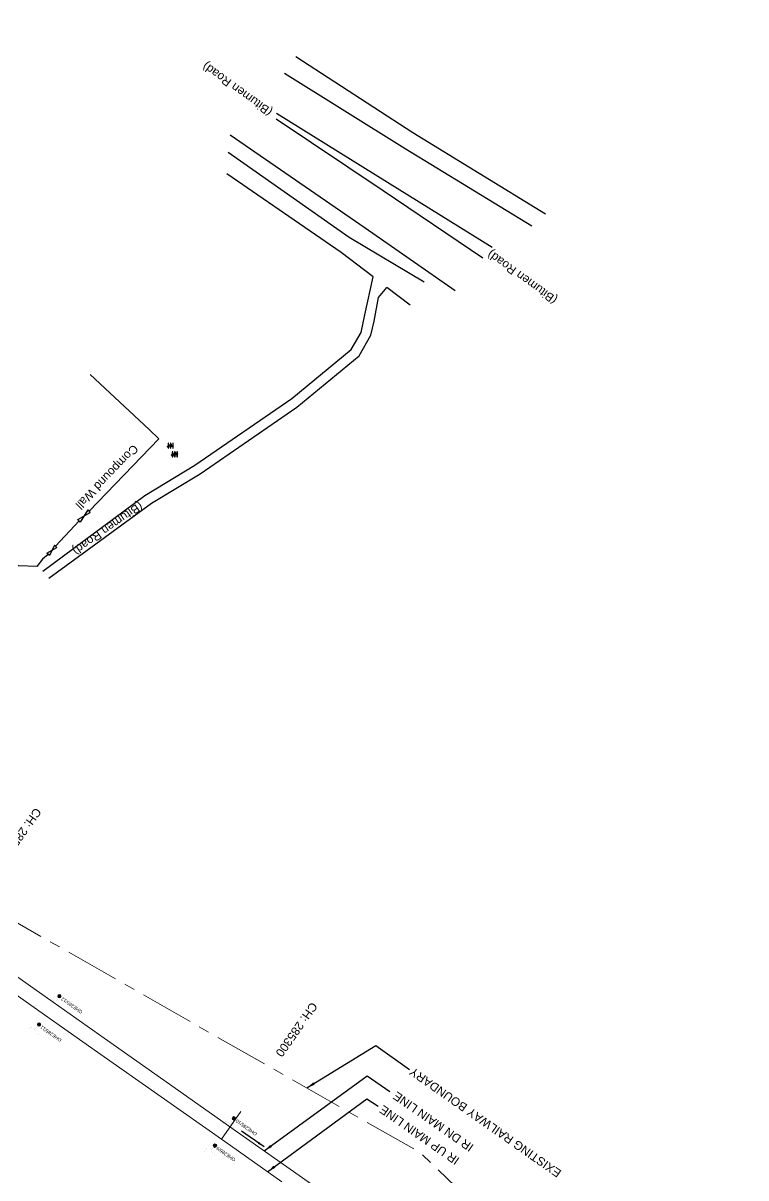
# Model space of a CAD drawing. Header units: metres. Extents: x 646303 to 662875, y 3366650 to 3378730.
# Drawn here: x 656579.4 to 656793.2, y 3371049.7 to 3371391.1 of the extents above; entities that cross this region are included whole.
import ezdxf
from ezdxf.enums import TextEntityAlignment as Align

# ---------------------------------------------------------------- set-up
doc = ezdxf.new("R2010")
doc.units = ezdxf.units.M
doc.header["$MEASUREMENT"] = 0
doc.header["$PDMODE"] = 3
doc.header["$PDSIZE"] = 0.5
doc.linetypes.add('CENTER', pattern=[50.8, 31.75, -6.35, 6.35, -6.35])
for name, color, linetype, lineweight in [('BOUNDARY DIMENTION', 10, 'Continuous', 0), ('Existing Chainage', 7, 'Continuous', 0), ('Existing IR Track', 143, 'Continuous', 0), ('Existing Railway Boundary', 7, 'CENTER', 0), ('flow direction', 7, 'Continuous', 0), ('OHE MAST', 8, 'Continuous', 0), ('OHE MAST TEXT', 8, 'Continuous', 0)]:
    doc.layers.add(name, color=color, linetype=linetype, lineweight=lineweight)
for name, color, linetype in [('COMPOUND_WALL', 251, 'Continuous'), ('DFCC Boundary', 6, 'CENTER'), ('Gate', 251, 'Continuous'), ('Side Details', 251, 'Continuous'), ('SUB_ROAD_EDGE', 34, 'Continuous'), ('TOPO_GATE', 251, 'Continuous'), ('TOPO_TEXT', 251, 'Continuous'), ('TRANSFORMER', 251, 'Continuous')]:
    doc.layers.add(name, color=color, linetype=linetype)
doc.styles.get("Standard").update_dxf_attribs({"font": 'arial.ttf'})
doc.styles.add('Style-Arial', font='arial.ttf')
doc.dimstyles.new('DIM', dxfattribs={"dimtxt": 2.5, "dimasz": 2.5, "dimexe": 0.18, "dimexo": 0.0625, "dimgap": 0.09, "dimtad": 0, "dimtih": 1, "dimtoh": 1, "dimdec": 3, "dimzin": 0, "dimdsep": 46, "dimtxsty": 'Standard', "dimcen": 0.09, "dimadec": 0, "dimazin": 0, "dimtfac": 1, "dimtdec": 3, "dimtofl": 0, "dimtmove": 0, "dimatfit": 3, "dimfxl": 1, "dimtolj": 1, "dimtzin": 0, "dimarcsym": 0})
doc.dimstyles.new('ISO-25', dxfattribs={"dimtxt": 2.5, "dimasz": 2.5, "dimexe": 1.25, "dimexo": 0.625, "dimtad": 1, "dimtxsty": 'Standard', "dimcen": 2.5, "dimadec": 0, "dimazin": 0, "dimtfac": 1, "dimtmove": 0, "dimatfit": 3, "dimfxl": 1, "dimarcsym": 0})

# ---------------------------------------------------------------- blocks, each defined once
blk = doc.blocks.new('GT')
at = {"layer": 'Gate'}
for p, q in [((-0.5, -0.5), (-0.5, 0.5)), ((-0.5, 0.5), (0.5, -0.5)), ((0.5, 0.5), (0.5, -0.5))]:
    blk.add_line(p, q, dxfattribs=at)
blk.add_lwpolyline([(0.5, 0.5), (-0.5, -0.5)], dxfattribs=at)
blk = doc.blocks.new('TRF')
blk.add_hatch(color=256).paths.add_polyline_path([(0.22, -0.04), (0.38, 0.42), (-0.98, -0.29), (0.02, 0.04), (-0.18, -0.39), (0.98, 0.09)])
for p, q in [((-0.69, 0.72), (-0.69, -0.72)), ((-0.52, 0.72), (-0.69, 0.72)), ((-0.52, -0.72), (-0.52, 0.72)), ((0, 0.72), (0, -0.72)), ((0.17, 0.72), (0, 0.72)), ((0.17, -0.72), (0.17, 0.72)), ((0.7, 0.72), (0.7, -0.72)), ((0.87, 0.72), (0.7, 0.72)), ((0.87, -0.72), (0.87, 0.72)), ((-0.69, -0.72), (-0.52, -0.72)), ((0, -0.72), (0.17, -0.72)), ((0.7, -0.72), (0.87, -0.72))]:
    blk.add_line(p, q)
blk.add_lwpolyline([(0.22, -0.04), (0.38, 0.42), (-0.98, -0.29), (0.02, 0.04), (-0.18, -0.39), (0.98, 0.09)], close=True)
blk = doc.blocks.new('OHE MAST')
h = blk.add_hatch(color=256)
edge = h.paths.add_edge_path()
edge.add_arc((0, 0), 0.514, 0, 360)
at = {"const_width": 0.01, "flags": 128}
for points in [[(1.5, 3.5), (1.5, 2), (-1.5, 2), (-1.5, 3.5)], [(0, 2), (0, 0)]]:
    blk.add_lwpolyline(points, dxfattribs=at)
blk.add_circle((0, 0), 0.514)
blk = doc.blocks.new('*D1461')
at = {"layer": 'BOUNDARY DIMENTION', "color": 0, "lineweight": -2, "transparency": 16777216}
for p, q in [((662244.85, 3367095.44), (662244.16, 3367095.87)), ((662242.98, 3367093.66), (662239.54, 3367088.19)), ((662233.82, 3367079.1), (662238.08, 3367085.88)), ((662233.03, 3367076.64), (662232.33, 3367077.07))]:
    blk.add_line(p, q, dxfattribs=at)
at = {"layer": 'BOUNDARY DIMENTION', "color": 0, "transparency": 16777216}
for points in [[(662242.62, 3367093.88), (662243.33, 3367093.44), (662244.31, 3367095.78)], [(662233.46, 3367079.32), (662234.17, 3367078.87), (662232.49, 3367076.98)]]:
    blk.add_solid(points, dxfattribs=at)
at = {"layer": 'Defpoints', "color": 0, "linetype": 'Continuous', "ltscale": 0.5, "transparency": 16777216}
for p in [(647418.1, 3377902.15), (647420.31, 3377900.52), (647398.68, 3377871.33)]:
    blk.add_point(p, dxfattribs=at)
at = {"layer": 'Defpoints', "color": 0, "transparency": 16777216}
for p in [(662244.31, 3367095.78), (662244.9, 3367095.41), (662233.08, 3367076.61)]:
    blk.add_point(p, dxfattribs=at)
at = {"layer": 'DFCC Boundary', "color": 0, "linetype": 'Continuous', "lineweight": -2, "ltscale": 0.5, "transparency": 16777216}
for p, q in [((647420.26, 3377900.55), (647417.96, 3377902.26)), ((647416.61, 3377900.14), (647413.17, 3377895.5)), ((647397.96, 3377874.97), (647411.54, 3377893.3)), ((647398.63, 3377871.36), (647396.32, 3377873.07))]:
    blk.add_line(p, q, dxfattribs=at)
at = {"layer": 'DFCC Boundary', "color": 0, "linetype": 'Continuous', "ltscale": 0.5, "transparency": 16777216}
for points in [[(647416.28, 3377900.39), (647416.95, 3377899.9), (647418.1, 3377902.15)], [(647397.62, 3377875.22), (647398.29, 3377874.72), (647396.47, 3377872.96)]]:
    blk.add_solid(points, dxfattribs=at)
at = {"layer": 'BOUNDARY DIMENTION', "color": 0, "transparency": 16777216, "insert": (662238.81, 3367087.03), "char_height": 2.5, "attachment_point": 5, "rotation": 145}
blk.add_mtext('\\A1;22.208 m', dxfattribs=at)
at = {"layer": 'DFCC Boundary', "color": 0, "linetype": 'Continuous', "ltscale": 0.5, "transparency": 16777216, "insert": (647412.36, 3377894.4), "char_height": 2.5, "attachment_point": 5, "rotation": 145}
blk.add_mtext('\\A1;36.332 m', dxfattribs=at)
blk = doc.blocks.new('*D1462')
at = {"layer": 'BOUNDARY DIMENTION', "color": 0, "lineweight": -2, "transparency": 16777216}
for p, q in [((662549.11, 3366886.35), (662541.43, 3366875.79)), ((662551.8, 3366887.49), (662550.44, 3366888.48)), ((662534.84, 3366866.73), (662539.82, 3366873.58)), ((662534.58, 3366863.83), (662533.22, 3366864.82))]:
    blk.add_line(p, q, dxfattribs=at)
at = {"layer": 'BOUNDARY DIMENTION', "color": 0, "transparency": 16777216}
for points in [[(662548.78, 3366886.6), (662549.45, 3366886.11), (662550.58, 3366888.38)], [(662534.5, 3366866.98), (662535.18, 3366866.49), (662533.37, 3366864.71)]]:
    blk.add_solid(points, dxfattribs=at)
at = {"layer": 'Defpoints', "color": 0, "linetype": 'Continuous', "ltscale": 0.5, "transparency": 16777216}
for p in [(647247.45, 3378028.49), (647249.19, 3378027.21), (647225.93, 3377999.21)]:
    blk.add_point(p, dxfattribs=at)
at = {"layer": 'Defpoints', "color": 0, "transparency": 16777216}
for p in [(662551.85, 3366887.45), (662533.37, 3366864.71), (662534.63, 3366863.79)]:
    blk.add_point(p, dxfattribs=at)
at = {"layer": 'DFCC Boundary', "color": 0, "linetype": 'Continuous', "lineweight": -2, "ltscale": 0.5, "transparency": 16777216}
for p, q in [((647247.5, 3378028.45), (647249.34, 3378027.1)), ((647247.71, 3378025.19), (647242.02, 3378017.45)), ((647229.16, 3377999.94), (647240.4, 3378015.24)), ((647225.98, 3377999.17), (647227.82, 3377997.82))]:
    blk.add_line(p, q, dxfattribs=at)
at = {"layer": 'DFCC Boundary', "color": 0, "linetype": 'Continuous', "ltscale": 0.5, "transparency": 16777216}
for points in [[(647247.37, 3378025.44), (647248.05, 3378024.94), (647249.19, 3378027.21)], [(647228.82, 3378000.19), (647229.49, 3377999.7), (647227.68, 3377997.93)]]:
    blk.add_solid(points, dxfattribs=at)
at = {"layer": 'BOUNDARY DIMENTION', "color": 0, "transparency": 16777216, "insert": (662540.62, 3366874.68), "char_height": 2.5, "attachment_point": 5, "rotation": 145}
blk.add_mtext('\\A1;29.264 m', dxfattribs=at)
at = {"layer": 'DFCC Boundary', "color": 0, "linetype": 'Continuous', "ltscale": 0.5, "transparency": 16777216, "insert": (647241.21, 3378016.35), "char_height": 2.5, "attachment_point": 5, "rotation": 145}
blk.add_mtext('\\A1;36.332 m', dxfattribs=at)
blk = doc.blocks.new('*D1463')
at = {"layer": 'BOUNDARY DIMENTION', "color": 0, "lineweight": -2, "transparency": 16777216}
for p, q in [((662172.51, 3367140.93), (662173.68, 3367140.19)), ((662172.2, 3367138.17), (662169.01, 3367133.1)), ((662164.89, 3367126.55), (662167.55, 3367130.78)), ((662162.55, 3367125.07), (662163.71, 3367124.34))]:
    blk.add_line(p, q, dxfattribs=at)
at = {"layer": 'BOUNDARY DIMENTION', "color": 0, "transparency": 16777216}
for points in [[(662171.85, 3367138.39), (662172.55, 3367137.95), (662173.53, 3367140.29)], [(662164.54, 3367126.77), (662165.24, 3367126.33), (662163.56, 3367124.44)]]:
    blk.add_solid(points, dxfattribs=at)
at = {"layer": 'Defpoints', "color": 0, "linetype": 'Continuous', "ltscale": 0.5, "transparency": 16777216}
for p in [(647211.24, 3378055.28), (647211.52, 3378055.08), (647189.88, 3378025.9)]:
    blk.add_point(p, dxfattribs=at)
at = {"layer": 'Defpoints', "color": 0, "transparency": 16777216}
for p in [(662172.46, 3367140.96), (662173.53, 3367140.29), (662162.49, 3367125.11)]:
    blk.add_point(p, dxfattribs=at)
at = {"layer": 'DFCC Boundary', "color": 0, "linetype": 'Continuous', "lineweight": -2, "ltscale": 0.5, "transparency": 16777216}
for p, q in [((647211.47, 3378055.12), (647211.1, 3378055.39)), ((647209.75, 3378053.28), (647208.18, 3378051.16)), ((647191.09, 3378028.11), (647206.55, 3378048.96)), ((647189.83, 3378025.93), (647189.46, 3378026.21))]:
    blk.add_line(p, q, dxfattribs=at)
at = {"layer": 'DFCC Boundary', "color": 0, "linetype": 'Continuous', "ltscale": 0.5, "transparency": 16777216}
for points in [[(647209.42, 3378053.52), (647210.09, 3378053.03), (647211.24, 3378055.28)], [(647190.76, 3378028.36), (647191.43, 3378027.86), (647189.6, 3378026.1)]]:
    blk.add_solid(points, dxfattribs=at)
at = {"layer": 'BOUNDARY DIMENTION', "color": 0, "transparency": 16777216, "insert": (662168.28, 3367131.94), "char_height": 2.5, "attachment_point": 5, "rotation": 145}
blk.add_mtext('\\A1;18.726 m', dxfattribs=at)
at = {"layer": 'DFCC Boundary', "color": 0, "linetype": 'Continuous', "ltscale": 0.5, "transparency": 16777216, "insert": (647207.37, 3378050.06), "char_height": 2.5, "attachment_point": 5, "rotation": 145}
blk.add_mtext('\\A1;36.332 m', dxfattribs=at)

msp = doc.modelspace()

# ---------------------------------------------------------------- linework, layer by layer
at = {"layer": 'COMPOUND_WALL', "linetype": 'Continuous'}
for points in [[(656598.89, 3371246.823, 268.041), (656619.551, 3371268.226, 268.044), (656616.678, 3371270.992, 268.041), (656599.171, 3371287.254, 268.094)], [(656589.01, 3371236.434, 268.028), (656595.917, 3371243.963, 268.039)], [(656586.812, 3371234.037, 268.028), (656585.071, 3371232.615, 268.051), (656583.398, 3371230.487, 268.051), (656577.982, 3371230.662, 267.841), (656572.19, 3371235.85, 267.84)]]:
    msp.add_polyline3d(points, dxfattribs=at)
at = {"layer": 'Existing Chainage', "color": 0, "linetype": 'Continuous', "lineweight": 13, "flags": 128}
msp.add_lwpolyline([(656643.784, 3371069.2879), (656638.0378, 3371061.1037)], dxfattribs=at)
at = {"layer": 'Existing IR Track', "flags": 128}
for points in [[(656352.6935, 3371270.3203), (656369.09, 3371258.3463), (656385.9785, 3371246.0134), (656402.2558, 3371234.1087), (656418.524, 3371222.2105), (656435.4888, 3371209.9214), (656443.4607, 3371204.1477), (656464.8674, 3371188.9025), (656484.7718, 3371174.7324), (656504.7408, 3371160.5167), (656516.8987, 3371151.9176), (656529.0485, 3371143.3242), (656549.0707, 3371129.2166), (656569.3043, 3371114.9602), (656586.5651, 3371102.8128), (656603.3974, 3371090.9669), (656622.7217, 3371077.3387), (656641.7932, 3371063.8889), (656658.3669, 3371052.2687), (656675.3634, 3371040.3522)], [(656350.2087, 3371266.3802), (656366.4943, 3371254.4723), (656383.3632, 3371242.1378), (656399.6676, 3371230.2411), (656416.221, 3371218.1627), (656432.924, 3371206.0904), (656449.686, 3371193.9755), (656461.9305, 3371185.2594), (656482.2083, 3371170.9016), (656502.0702, 3371156.8391), (656514.3846, 3371148.1605), (656526.6001, 3371139.5518), (656546.5612, 3371125.4706), (656566.5656, 3371111.3589), (656584.0453, 3371099.0494), (656601.4221, 3371086.8124), (656620.2263, 3371073.6094), (656639.0451, 3371060.3963), (656655.8743, 3371048.5512)]]:
    msp.add_lwpolyline(points, dxfattribs=at)
at = {"layer": 'Existing Railway Boundary', "ltscale": 0.5, "flags": 128}
msp.add_lwpolyline([(655695.3663, 3371793.5754), (655711.513, 3371783.725), (655837.338, 3371666.516), (655896.664, 3371625.403), (655948.651, 3371583.092), (656061.421, 3371499.73), (656120.179, 3371458.709), (656118.6808, 3371456.563), (656134.1953, 3371445.8056), (656188.091, 3371409.1919), (656258.3483, 3371360.6965), (656306.8076, 3371328.3967), (656307.819, 3371318.333), (656341.8204, 3371294.614), (656352.8104, 3371286.9291), (656353.0349, 3371293.9581), (656399.4885, 3371257.2079), (656467.3874, 3371205.4259), (656519.3943, 3371165.6705), (656561.1332, 3371134.4643), (656696.879, 3371057.135), (656765.103, 3370991.786), (657190.218, 3370693.611), (657248.163, 3370651.07), (657303.369, 3370611.936), (657357.203, 3370574.315), (657469.447, 3370495.885), (657520.561, 3370458.991), (657571.453, 3370422.647), (657746.082, 3370302.773), (657804.987, 3370261.127), (657862.698, 3370218.121), (657973.403, 3370140.319), (658020.448, 3370106.576)], dxfattribs=at)
at = {"layer": 'SUB_ROAD_EDGE', "linetype": 'Continuous'}
for points in [[(656660.084, 3371381.246, 268.49), (656694.715, 3371358.792, 268.776), (656733.899, 3371334.731, 269.041)], [(656729.903, 3371331.086, 269.381), (656692.458, 3371353.938, 269.306), (656656.735, 3371376.205, 269.329)], [(656715.376, 3371321.612, 269.318), (656685.858, 3371341.492, 269.35), (656654.224, 3371362.704, 269.388)], [(656654.371, 3371364.512, 269.531), (656687.192, 3371344.056, 269.53), (656718.182, 3371324.88, 269.571)], [(656640.674, 3371358.068, 269.045), (656680.596, 3371330.627, 268.98), (656707.169, 3371312.088, 268.932)], [(656698.076, 3371314.518, 268.691), (656675.846, 3371327.765, 268.621), (656640.01, 3371352.919, 268.535)], [(656682.9817, 3371316.0647, 268.535), (656673.495, 3371323.304, 268.528), (656639.657, 3371346.61, 268.456)], [(656585.197, 3371229.126, 268.033), (656615.405, 3371251.44, 268.124), (656630.214, 3371260.404, 268.128), (656658.834, 3371280.086, 268.151), (656676.415, 3371294.604, 268.135), (656679.438, 3371299.637, 268.214), (656680.514, 3371304.833, 268.287), (656682.9817, 3371316.0647, 268.5)], [(656693.905, 3371307.729, 268.543), (656687.0048, 3371312.9946, 268.5379)]]:
    msp.add_polyline3d(points, dxfattribs=at)
at = {"layer": 'TOPO_TEXT'}
msp.add_polyline3d([(656587.004, 3371227.006, 268.033), (656617.367, 3371249.202, 268.086), (656631.737, 3371257.838, 268.126), (656660.324, 3371277.544, 268.149), (656678.821, 3371292.71, 268.137), (656682.232, 3371298.812, 268.217), (656683.228, 3371302.999, 268.285), (656684.566, 3371310.046, 268.492), (656687.0048, 3371312.9946, 268.5179)], dxfattribs=at)

# ---------------------------------------------------------------- block references
at = {"layer": 'OHE MAST', "color": 2, "rotation": 143.3908318566117}
for p in [(656590.124, 3371103.418), (656584.103, 3371095.038), (656641.745, 3371067.279), (656636.13, 3371059.206)]:
    msp.add_blockref('OHE MAST', p, dxfattribs=at)
at = {"layer": 'TOPO_GATE'}
for p, xscale, zscale, rotation in [((656597.4045, 3371245.3935), 4.123193180504489, 4.123193180504489, 43.99999999999999), ((656587.911, 3371235.2355), 3.252201254430291, 3.252201254430291, 46.99999999999999)]:
    msp.add_blockref('GT', p, dxfattribs=dict(at, xscale=xscale, zscale=zscale, rotation=rotation))
at = {"layer": 'TRANSFORMER', "linetype": 'Continuous'}
for p in [(656622.937, 3371266.173, 268.745), (656624.199, 3371263.639, 269.505)]:
    msp.add_blockref('TRF', p, dxfattribs=at)

# ---------------------------------------------------------------- texts
at = {"layer": 'Existing Chainage', "color": 0, "linetype": 'Continuous', "lineweight": 0, "char_height": 2.5, "attachment_point": 6, "line_spacing_factor": 0.6, "style": 'Style-Arial'}
for s, insert, rotation in [('CH: 285400', (656573.1993, 3371143.3927), 234.799829), ('CH: 285300', (656654.9354, 3371085.8957), 234.926799)]:
    msp.add_mtext(s, dxfattribs=dict(at, insert=insert, rotation=rotation))
at = {"layer": 'Existing IR Track', "color": 7, "lineweight": 0}
for s, p in [('IR DN MAIN LINE', (656689.2877, 3371074.3024)), ('IR UP MAIN LINE', (656685.2518, 3371070.2827))]:
    msp.add_text(s, height=2.5, rotation=145, dxfattribs=at).set_placement(p, align=Align.MIDDLE_RIGHT)
at = {"layer": 'Existing Railway Boundary', "linetype": 'Continuous', "ltscale": 5}
msp.add_text('EXISTING RAILWAY BOUNDARY', height=2.5, rotation=145, dxfattribs=at).set_placement((656738.8571, 3371051.6696))
at = {"layer": 'OHE MAST TEXT'}
for s, p in [('OHE285/12', (656593.7947, 3371100.6496)), ('OHE285/11', (656587.608, 3371092.3248)), ('OHE285/10', (656645.4107, 3371064.5592)), ('OHE285/9', (656639.3831, 3371056.7096))]:
    msp.add_text(s, height=1, rotation=145, dxfattribs=at).set_placement(p, align=Align.MIDDLE_CENTER)
at = {"layer": 'Side Details'}
for p in [(656653.3599, 3371365.4298), (656737.6496, 3371309.8251)]:
    msp.add_text('(Bitumen Road)', height=2.5, rotation=144.100313, dxfattribs=at).set_placement(p)
at = {"layer": 'TOPO_TEXT'}
for s, rotation, p in [('Compound Wall', 226.010581, (656611.9407, 3371266.7191)), ('(Bitumen Road)', 215, (656613.7263, 3371249.7204))]:
    msp.add_text(s, height=2.5, rotation=rotation, dxfattribs=at).set_placement(p)

# ---------------------------------------------------------------- dimensions: what is measured, and where the dimension line sits
at = {"layer": 'BOUNDARY DIMENTION'}
for base, p1, p2, angle, picture, middle in [((662173.529, 3367140.2883), (662162.4923, 3367125.1074), (662172.4611, 3367140.9598), 57.836172, '*D1463', (662168.2806, 3367131.9424)), ((662533.3681, 3366864.7117), (662551.8505, 3366887.4548), (662534.6347, 3366863.7903), 233.96428, '*D1462', (662540.6227, 3366874.6837)), ((662244.3078, 3367095.7789), (662233.0795, 3367076.6056), (662244.9018, 3367095.4054), 57.836172, '*D1461', (662238.8082, 3367087.0333))]:
    dim = msp.add_linear_dim(base=base, p1=p1, p2=p2, angle=angle, dimstyle='DIM', override={"dimpost": ' m'}, dxfattribs=at)
    dim.commit()
    dim.dimension.update_dxf_attribs({"geometry": picture, "text_midpoint": middle, "dimtype": 129, "text_rotation": 145})

# ---------------------------------------------------------------- leaders
at = {"layer": 'Existing IR Track', "color": 7, "lineweight": 0}
for points in [[(656650.7198, 3371057.6303), (656681.1651, 3371079.8398), (656687.8668, 3371075.2053)], [(656651.7227, 3371051.4732), (656681.0792, 3371073.0966), (656684.4219, 3371070.86)]]:
    msp.add_leader(points, dimstyle='ISO-25', override={"dimtxt": 0.5, "dimtad": 0}, dxfattribs=at)
at = {"layer": 'Existing Railway Boundary', "linetype": 'Continuous', "ltscale": 5}
msp.add_leader([(656663.3116, 3371076.2571), (656683.6973, 3371088.8219), (656693.6517, 3371081.6786)], dimstyle='ISO-25', override={"dimtxt": 0.5, "dimtad": 0}, dxfattribs=at)
at = {"layer": 'flow direction', "lineweight": 0}
msp.add_leader([(656650.6463, 3371058.884), (656644.0298, 3371063.5329)], dimstyle='ISO-25', override={"dimtxt": 0.5, "dimasz": 2, "dimtad": 0}, dxfattribs=at)

doc.saveas('drawing.dxf')
